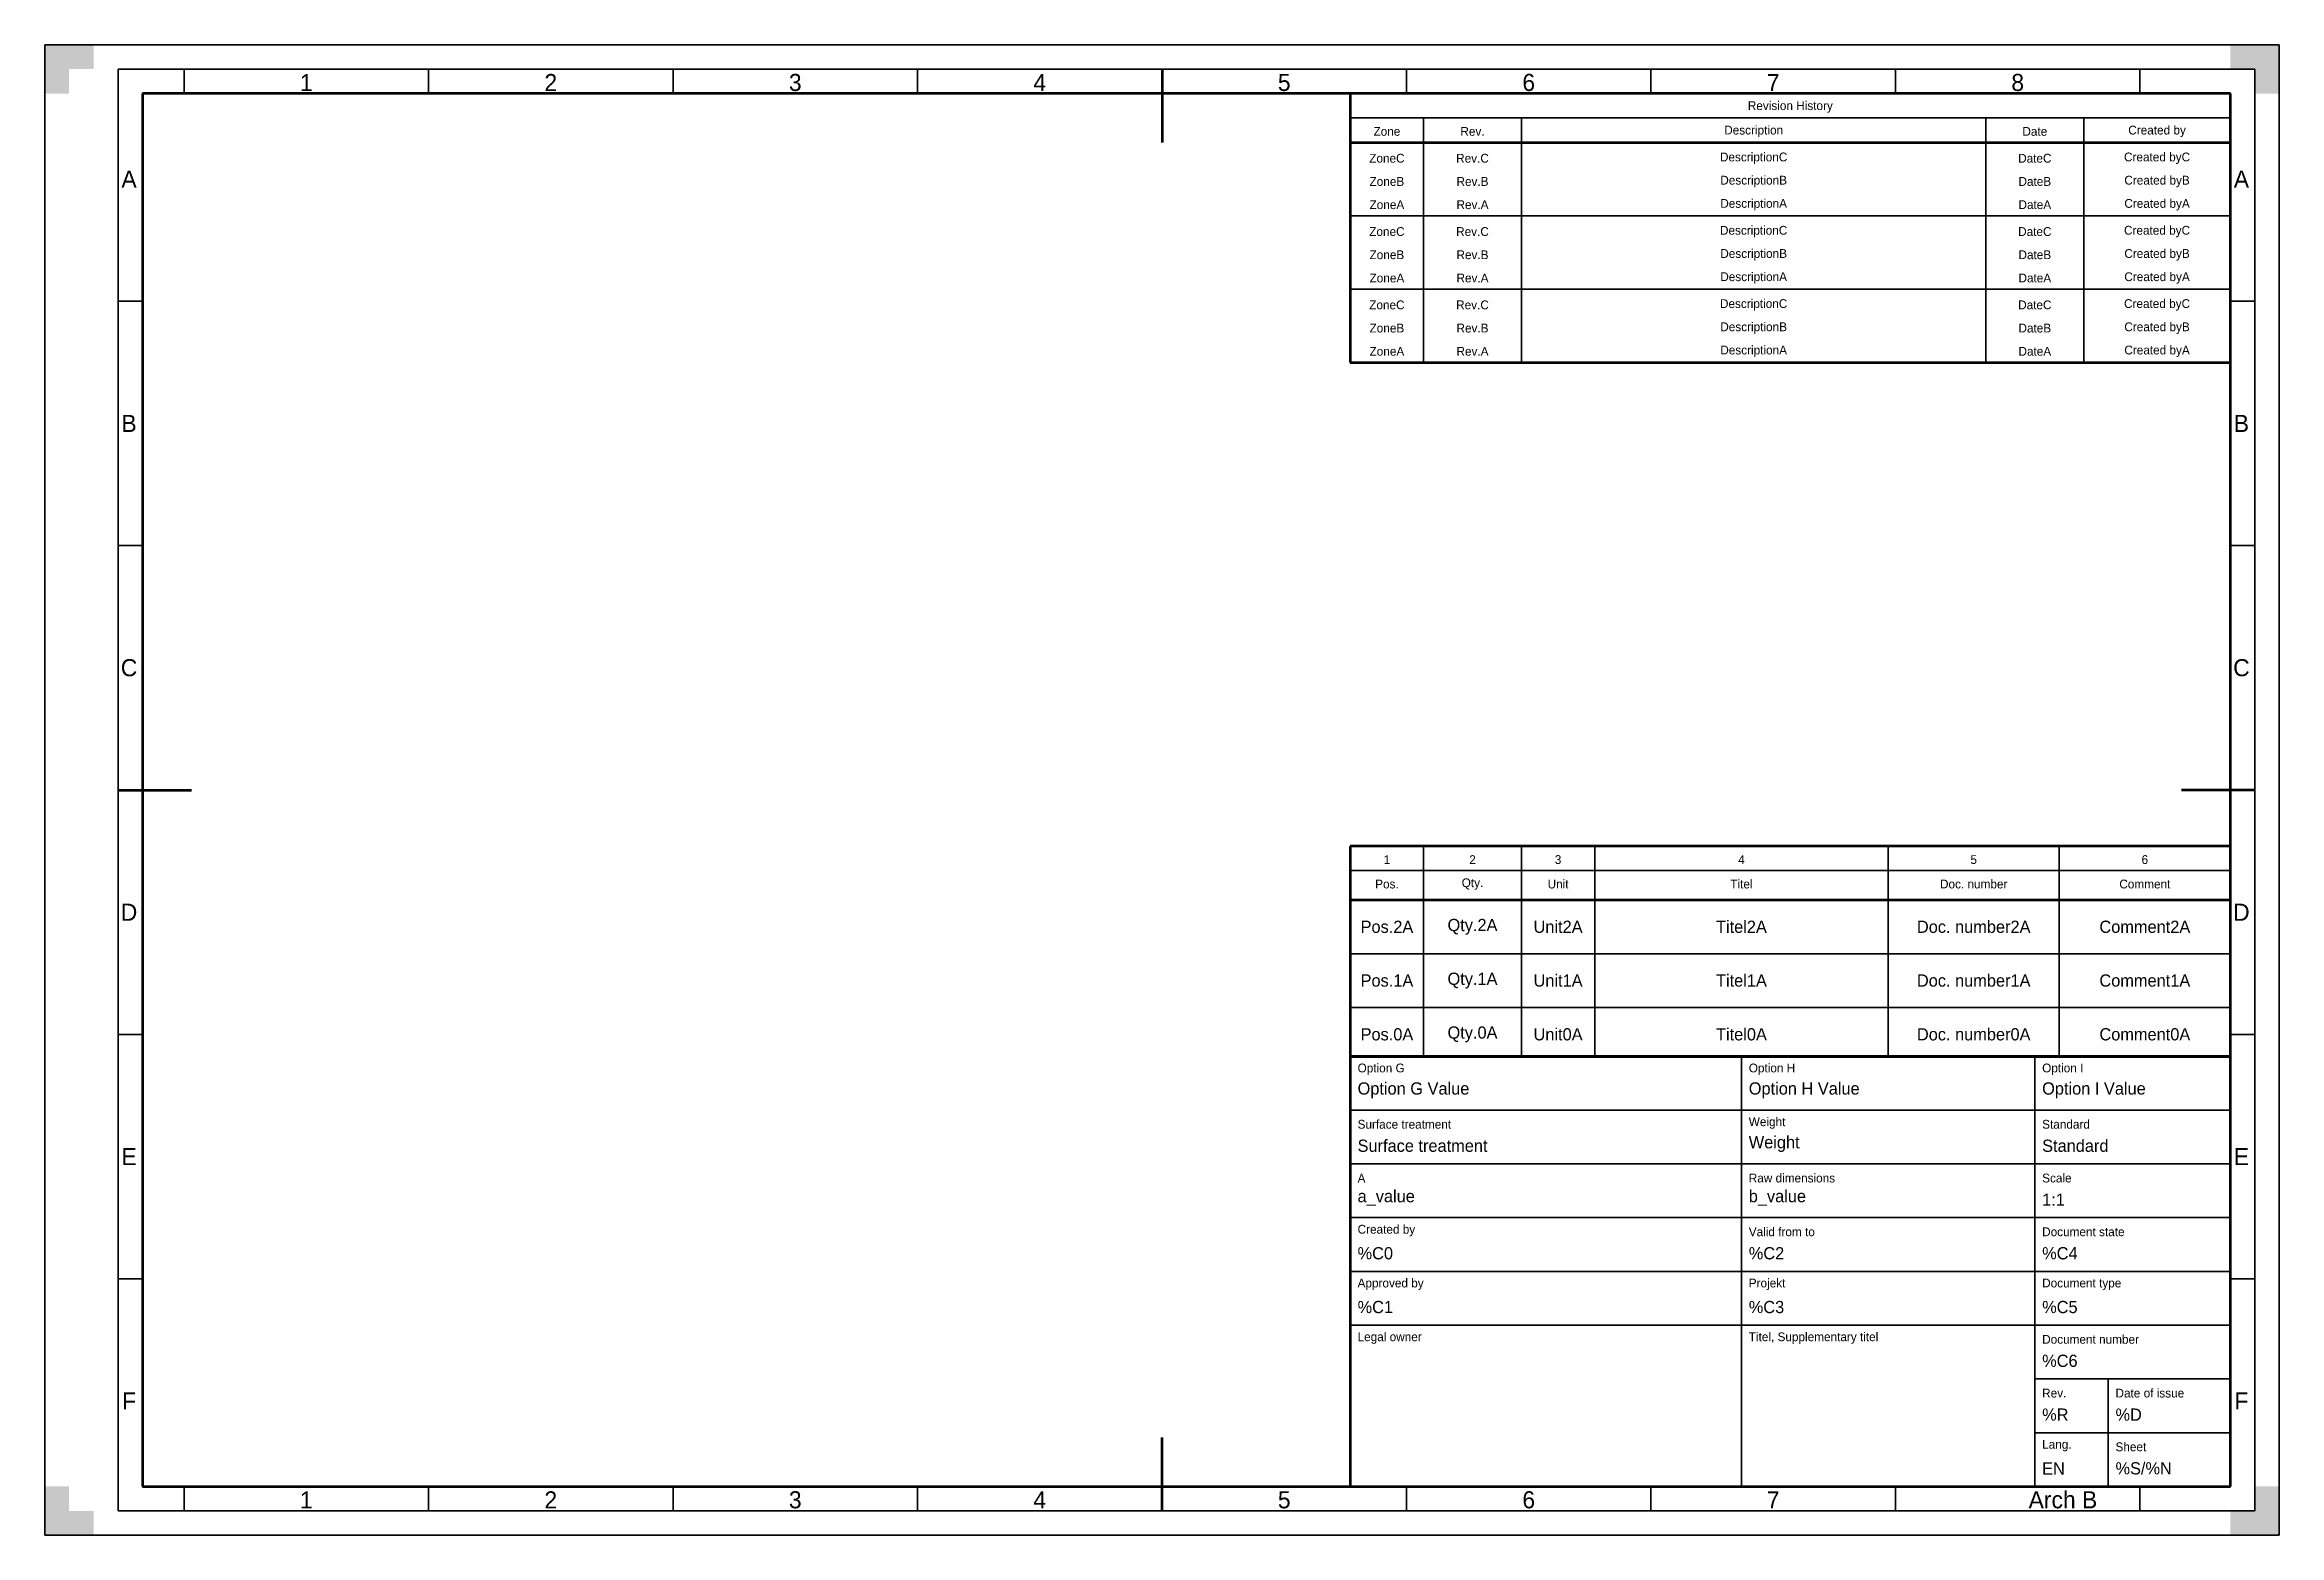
# Model space of a CAD drawing. Header units: millimetres. Extents: x 0 to 457, y 0 to 305.
import ezdxf

# ---------------------------------------------------------------- set-up
doc = ezdxf.new("R2010")
doc.units = ezdxf.units.MM

msp = doc.modelspace()

# ---------------------------------------------------------------- hatches: boundary and pattern name
for points in [[(0, 305), (10, 305), (10, 300), (5, 300), (5, 295), (0, 295), (0, 305)], [(457, 305), (447, 305), (447, 300), (452, 300), (452, 295), (457, 295), (457, 305)], [(0, 0), (10, 0), (10, 5), (5, 5), (5, 10), (0, 10), (0, 0)], [(457, 0), (447, 0), (447, 5), (452, 5), (452, 10), (457, 10), (457, 0)]]:
    msp.add_hatch(color=7).paths.add_polyline_path(points)

# ---------------------------------------------------------------- linework, layer by layer
at = {"color": 7, "lineweight": 35}
for p, q in [((0, 305), (0, 0)), ((457, 305), (0, 305)), ((457, 0), (457, 305)), ((15, 300), (15, 5)), ((452, 300), (15, 300)), ((28.5, 300), (28.5, 295)), ((78.5, 300), (78.5, 295)), ((128.5, 300), (128.5, 295)), ((178.5, 300), (178.5, 295)), ((278.5, 300), (278.5, 295)), ((328.5, 300), (328.5, 295)), ((378.5, 300), (378.5, 295)), ((428.5, 300), (428.5, 295)), ((452, 5), (452, 300)), ((267, 290), (447, 290)), ((282, 290), (282, 240)), ((302, 290), (302, 240)), ((397, 290), (397, 240)), ((417, 290), (417, 240)), ((267, 285), (447, 285)), ((267, 270), (447, 270)), ((15, 252.5), (20, 252.5)), ((267, 255), (447, 255)), ((452, 252.5), (447, 252.5)), ((15, 202.5), (20, 202.5)), ((452, 202.5), (447, 202.5)), ((282, 141), (282, 98)), ((302, 141), (302, 98)), ((317, 141), (317, 98)), ((377, 141), (377, 98)), ((412, 141), (412, 98)), ((267, 136), (447, 136)), ((267, 119), (447, 119)), ((267, 108), (447, 108)), ((15, 102.5), (20, 102.5)), ((452, 102.5), (447, 102.5)), ((347, 10), (347, 98)), ((407, 10), (407, 98)), ((447, 87), (267, 87)), ((447, 76), (267, 76)), ((447, 65), (267, 65)), ((15, 52.5), (20, 52.5)), ((447, 54), (267, 54)), ((452, 52.5), (447, 52.5)), ((447, 43), (267, 43)), ((447, 32), (407, 32)), ((422, 10), (422, 32)), ((447, 21), (407, 21)), ((28.5, 5), (28.5, 10)), ((78.5, 5), (78.5, 10)), ((128.5, 5), (128.5, 10)), ((178.5, 5), (178.5, 10)), ((278.5, 5), (278.5, 10)), ((328.5, 5), (328.5, 10)), ((378.5, 5), (378.5, 10)), ((428.5, 5), (428.5, 10)), ((15, 5), (452, 5)), ((0, 0), (457, 0))]:
    msp.add_line(p, q, dxfattribs=at)
at = {"color": 7, "lineweight": 70}
for p, q in [((228.5, 300), (228.5, 285)), ((20, 295), (20, 10)), ((447, 295), (20, 295)), ((267, 295), (267, 240)), ((447, 295), (267, 295)), ((447, 10), (447, 295)), ((447, 240), (447, 295)), ((267, 285), (447, 285)), ((267, 240), (447, 240)), ((15, 152.5), (30, 152.5)), ((452, 152.5), (437, 152.5)), ((267, 141), (267, 98)), ((447, 141), (267, 141)), ((447, 98), (447, 141)), ((267, 130), (447, 130)), ((267, 98), (267, 10)), ((447, 98), (267, 98)), ((267, 98), (447, 98)), ((447, 10), (447, 98)), ((228.5, 5), (228.5, 20)), ((20, 10), (447, 10)), ((267, 10), (447, 10))]:
    msp.add_line(p, q, dxfattribs=at)

# ---------------------------------------------------------------- texts
at = {"color": 7, "lineweight": 35}
for s, insert, char_height, attachment_point in [('1', (53.5, 297.25), 3.5, 5), ('2', (103.5, 297.25), 3.5, 5), ('3', (153.5, 297.25), 3.5, 5), ('4', (203.5, 297.25), 3.5, 5), ('5', (253.5, 297.25), 3.5, 5), ('6', (303.5, 297.25), 3.5, 5), ('7', (353.5, 297.25), 3.5, 5), ('8', (403.5, 297.25), 3.5, 5), ('Revision History', (357, 292.25), 1.8, 5), ('Zone', (274.5, 287.25), 1.8, 5), ('Rev.', (292, 287.25), 1.8, 5), ('Description', (349.5, 287.25), 1.8, 5), ('Date', (407, 287.25), 1.8, 5), ('Created by', (432, 287.25), 1.8, 5), ('A', (17.25, 277.5), 3.5, 5), ('ZoneC', (274.5, 281.75), 1.8, 5), ('Rev.C', (292, 281.75), 1.8, 5), ('DescriptionC', (349.5, 281.75), 1.8, 5), ('DateC', (407, 281.75), 1.8, 5), ('Created byC', (432, 281.75), 1.8, 5), ('A', (449.25, 277.5), 3.5, 5), ('ZoneB', (274.5, 277), 1.8, 5), ('Rev.B', (292, 277), 1.8, 5), ('DescriptionB', (349.5, 277), 1.8, 5), ('DateB', (407, 277), 1.8, 5), ('Created byB', (432, 277), 1.8, 5), ('ZoneA', (274.5, 272.25), 1.8, 5), ('Rev.A', (292, 272.25), 1.8, 5), ('DescriptionA', (349.5, 272.25), 1.8, 5), ('DateA', (407, 272.25), 1.8, 5), ('Created byA', (432, 272.25), 1.8, 5), ('ZoneC', (274.5, 266.75), 1.8, 5), ('Rev.C', (292, 266.75), 1.8, 5), ('DescriptionC', (349.5, 266.75), 1.8, 5), ('DateC', (407, 266.75), 1.8, 5), ('Created byC', (432, 266.75), 1.8, 5), ('ZoneB', (274.5, 262), 1.8, 5), ('Rev.B', (292, 262), 1.8, 5), ('DescriptionB', (349.5, 262), 1.8, 5), ('DateB', (407, 262), 1.8, 5), ('Created byB', (432, 262), 1.8, 5), ('ZoneA', (274.5, 257.25), 1.8, 5), ('Rev.A', (292, 257.25), 1.8, 5), ('DescriptionA', (349.5, 257.25), 1.8, 5), ('DateA', (407, 257.25), 1.8, 5), ('Created byA', (432, 257.25), 1.8, 5), ('ZoneC', (274.5, 251.75), 1.8, 5), ('Rev.C', (292, 251.75), 1.8, 5), ('DescriptionC', (349.5, 251.75), 1.8, 5), ('DateC', (407, 251.75), 1.8, 5), ('Created byC', (432, 251.75), 1.8, 5), ('ZoneB', (274.5, 247), 1.8, 5), ('Rev.B', (292, 247), 1.8, 5), ('DescriptionB', (349.5, 247), 1.8, 5), ('DateB', (407, 247), 1.8, 5), ('Created byB', (432, 247), 1.8, 5), ('ZoneA', (274.5, 242.25), 1.8, 5), ('Rev.A', (292, 242.25), 1.8, 5), ('DescriptionA', (349.5, 242.25), 1.8, 5), ('DateA', (407, 242.25), 1.8, 5), ('Created byA', (432, 242.25), 1.8, 5), ('B', (17.25, 227.5), 3.5, 5), ('B', (449.25, 227.5), 3.5, 5), ('C', (17.25, 177.5), 3.5, 5), ('C', (449.25, 177.5), 3.5, 5), ('1', (274.5, 138.25), 1.8, 5), ('2', (292, 138.25), 1.8, 5), ('3', (309.5, 138.25), 1.8, 5), ('4', (347, 138.25), 1.8, 5), ('5', (394.5, 138.25), 1.8, 5), ('6', (429.5, 138.25), 1.8, 5), ('Pos.', (274.5, 133.25), 1.8, 5), ('Qty.', (292, 133.25), 1.8, 5), ('Unit', (309.5, 133.25), 1.8, 5), ('Titel', (347, 133.25), 1.8, 5), ('Doc. number', (394.5, 133.25), 1.8, 5), ('Comment', (429.5, 133.25), 1.8, 5), ('D', (17.25, 127.5), 3.5, 5), ('D', (449.25, 127.5), 3.5, 5), ('Pos.2A', (274.5, 124.5), 2.5, 5), ('Qty.2A', (292, 124.5), 2.5, 5), ('Unit2A', (309.5, 124.5), 2.5, 5), ('Titel2A', (347, 124.5), 2.5, 5), ('Doc. number2A', (394.5, 124.5), 2.5, 5), ('Comment2A', (429.5, 124.5), 2.5, 5), ('Pos.1A', (274.5, 113.5), 2.5, 5), ('Qty.1A', (292, 113.5), 2.5, 5), ('Unit1A', (309.5, 113.5), 2.5, 5), ('Titel1A', (347, 113.5), 2.5, 5), ('Doc. number1A', (394.5, 113.5), 2.5, 5), ('Comment1A', (429.5, 113.5), 2.5, 5), ('Pos.0A', (274.5, 102.5), 2.5, 5), ('Qty.0A', (292, 102.5), 2.5, 5), ('Unit0A', (309.5, 102.5), 2.5, 5), ('Titel0A', (347, 102.5), 2.5, 5), ('Doc. number0A', (394.5, 102.5), 2.5, 5), ('Comment0A', (429.5, 102.5), 2.5, 5), ('Option G', (268.5, 94.18), 1.8, 7), ('Option H', (348.5, 94.18), 1.8, 7), ('Option I', (408.5, 94.18), 1.8, 7), ('Option G Value', (268.5, 89.43), 2.5, 7), ('Option H Value', (348.5, 89.43), 2.5, 7), ('Option I Value', (408.5, 89.43), 2.5, 7), ('Surface treatment', (268.5, 83.18), 1.8, 7), ('Weight', (348.5, 83.18), 1.8, 7), ('Standard', (408.5, 83.18), 1.8, 7), ('E', (17.25, 77.5), 3.5, 5), ('Surface treatment', (268.5, 78.43), 2.5, 7), ('Weight', (348.5, 78.43), 2.5, 7), ('Standard', (408.5, 78.43), 2.5, 7), ('E', (449.25, 77.5), 3.5, 5), ('A', (268.5, 72.18), 1.8, 7), ('Raw dimensions', (348.5, 72.18), 1.8, 7), ('Scale', (408.5, 72.18), 1.8, 7), ('a_value', (268.5, 67.43), 2.5, 7), ('b_value', (348.5, 67.43), 2.5, 7), ('1:1', (408.5, 67.43), 2.5, 7), ('Created by', (268.5, 61.18), 1.8, 7), ('Valid from to', (348.5, 61.18), 1.8, 7), ('Document state', (408.5, 61.18), 1.8, 7), ('%C0', (268.5, 56.43), 2.5, 7), ('%C2', (348.5, 56.43), 2.5, 7), ('%C4', (408.5, 56.43), 2.5, 7), ('Approved by', (268.5, 50.18), 1.8, 7), ('Projekt', (348.5, 50.18), 1.8, 7), ('Document type', (408.5, 50.18), 1.8, 7), ('%C1', (268.5, 45.43), 2.5, 7), ('%C3', (348.5, 45.43), 2.5, 7), ('%C5', (408.5, 45.43), 2.5, 7), ('Legal owner', (268.5, 39.18), 1.8, 7), ('Titel, Supplementary titel', (348.5, 39.18), 1.8, 7), ('%C6', (408.5, 34.43), 2.5, 7), ('Document number', (408.5, 39.18), 1.8, 7), ('F', (17.25, 27.5), 3.5, 5), ('Rev.', (408.5, 28.18), 1.8, 7), ('Date of issue', (423.5, 28.18), 1.8, 7), ('F', (449.25, 27.5), 3.5, 5), ('%R', (408.5, 23.43), 2.5, 7), ('%D', (423.5, 23.43), 2.5, 7), ('Lang.', (408.5, 17.18), 1.8, 7), ('Sheet', (423.5, 17.18), 1.8, 7), ('EN', (408.5, 12.43), 2.5, 7), ('%S/%N', (423.5, 12.43), 2.5, 7), ('Arch B', (412.75, 7.25), 3.5, 5), ('1', (53.5, 7.25), 3.5, 5), ('2', (103.5, 7.25), 3.5, 5), ('3', (153.5, 7.25), 3.5, 5), ('4', (203.5, 7.25), 3.5, 5), ('5', (253.5, 7.25), 3.5, 5), ('6', (303.5, 7.25), 3.5, 5), ('7', (353.5, 7.25), 3.5, 5)]:
    msp.add_mtext(s, dxfattribs=dict(at, insert=insert, char_height=char_height, attachment_point=attachment_point))

doc.saveas('drawing.dxf')
